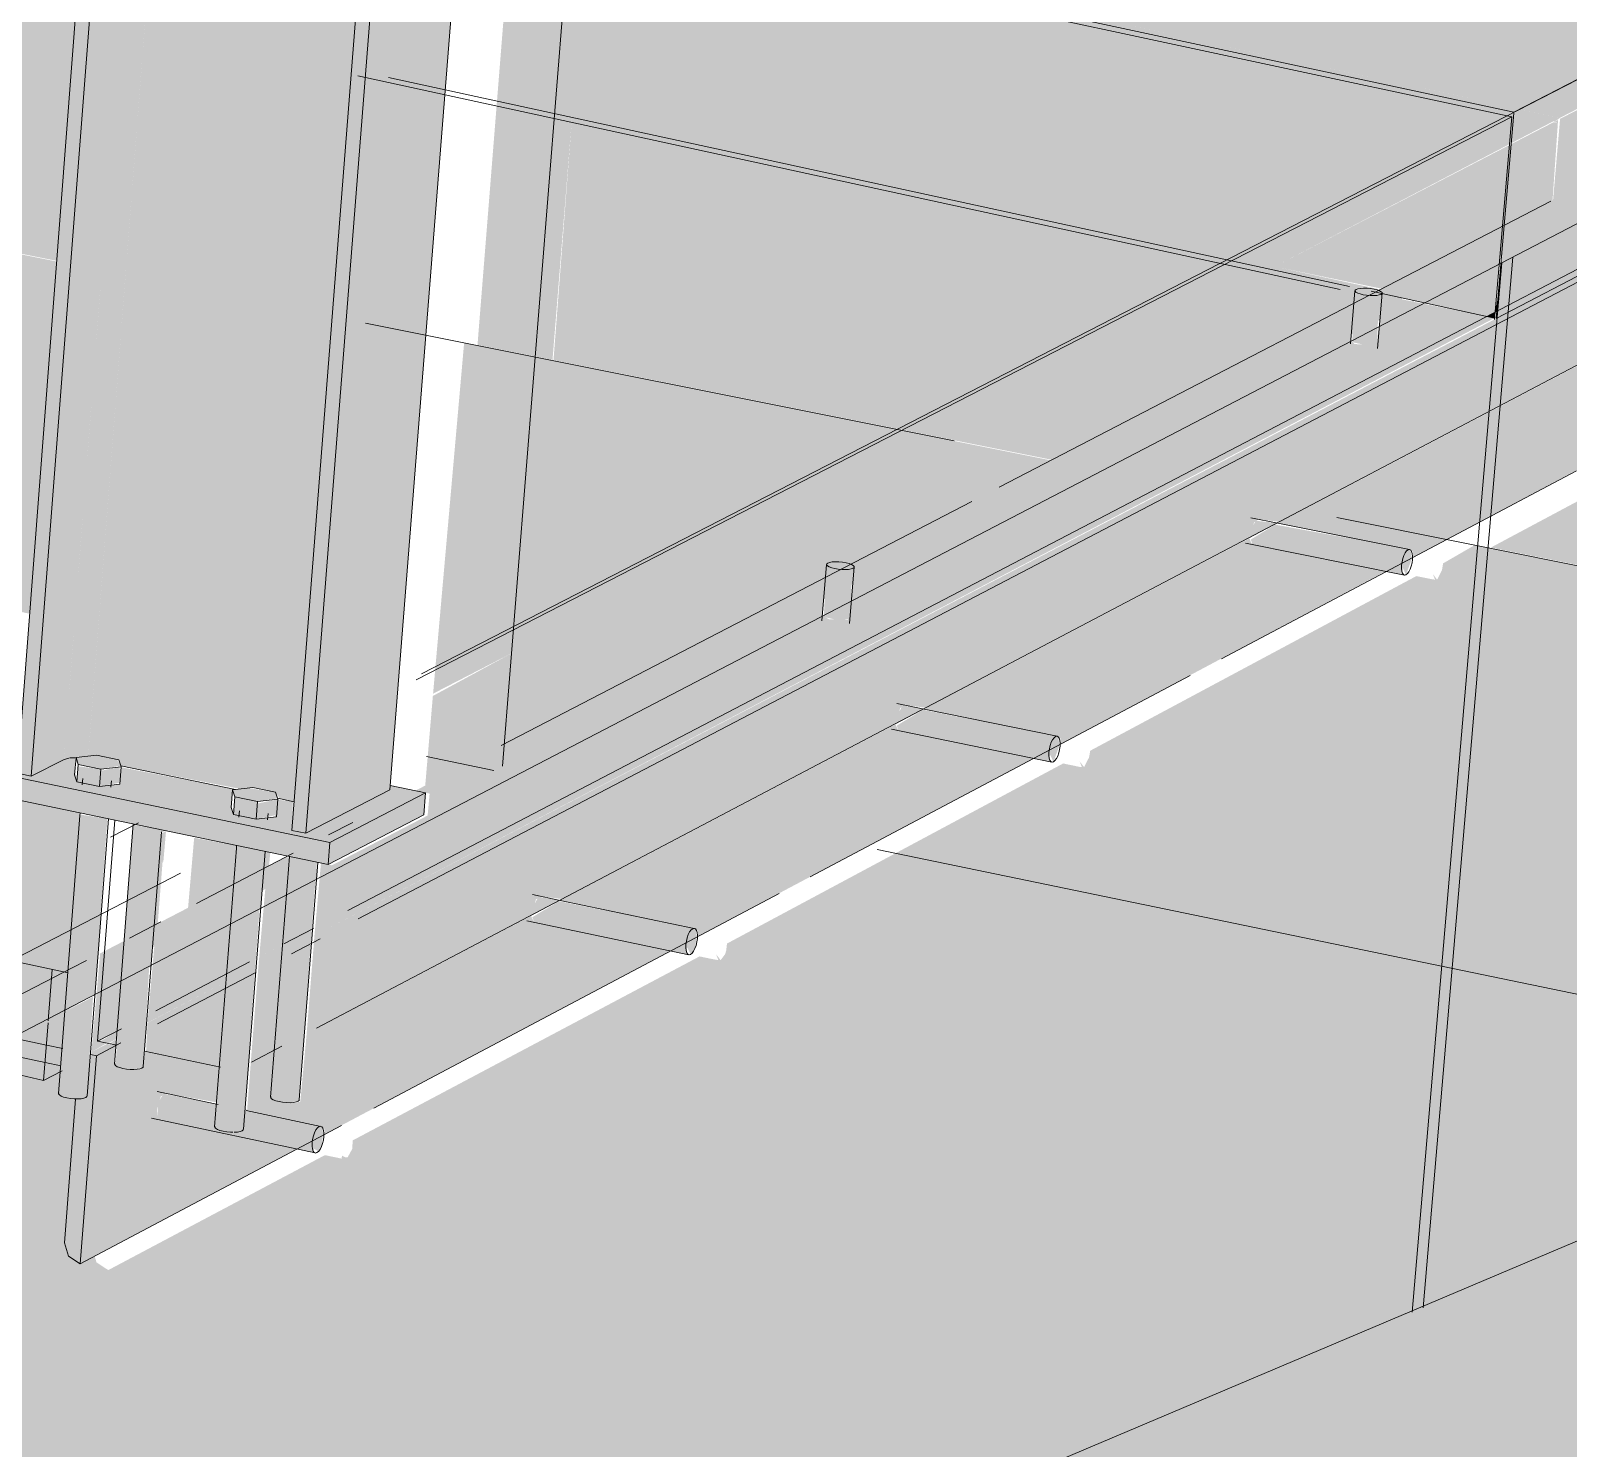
# Model space of a CAD drawing. Header units: inches. Extents: x -8026 to -8021, y -2777 to 2751.
# Drawn here: x -8022.72692 to -8022.68383, y -863.08301 to -863.04327 of the extents above; entities that cross this region are included whole.
import ezdxf

# ---------------------------------------------------------------- set-up
doc = ezdxf.new("R2010")
doc.units = ezdxf.units.IN
doc.header["$MEASUREMENT"] = 0
for name, color, linetype, lineweight in [('A-DETL', 90, 'Continuous', 9), ('A-FLOR', 192, 'Continuous', 13), ('A-GENM', 5, 'Continuous', 9), ('S-BEAM', 12, 'Continuous', 9), ('S-COLS', 52, 'Continuous', 9), ('S-COLS-1', 22, 'Continuous', 9), ('S-FNDN', 32, 'Continuous', 13), ('S-FSTN', 2, 'Continuous', 9)]:
    doc.layers.add(name, color=color, linetype=linetype, lineweight=lineweight)
for name, color, linetype, lineweight, transparency in [('A-FLOR-1', 192, 'Continuous', 13, 0.4), ('A-WALL-PATT-1', 235, 'Continuous', 13, 0.4), ('A-WALL-PATT-3', 25, 'Continuous', 13, 0.4), ('S-FNDN-2', 25, 'Continuous', 13, 0.4)]:
    doc.layers.add(name, color=color, linetype=linetype, lineweight=lineweight, transparency=transparency)

msp = doc.modelspace()

# ---------------------------------------------------------------- hatches: boundary and pattern name
at = {"layer": 'A-FLOR-1'}
for points in [[(-8022.684058, -863.045705), (-8022.655585, -863.030958), (-8022.709688, -863.019983), (-8022.711286, -863.039874), (-8022.684117, -863.045692)], [(-8022.685831, -863.051127), (-8022.64974, -863.032285), (-8022.652753, -863.031673), (-8022.661359, -863.036139), (-8022.661243, -863.036265), (-8022.661426, -863.037592), (-8022.662003, -863.037574), (-8022.662038, -863.037535), (-8022.662105, -863.037499), (-8022.662059, -863.0365), (-8022.67497, -863.043197), (-8022.674854, -863.04333), (-8022.675037, -863.044682), (-8022.675624, -863.044663), (-8022.675661, -863.044622), (-8022.675727, -863.044585), (-8022.675681, -863.043566), (-8022.685596, -863.048709), (-8022.685707, -863.049849)], [(-8022.685851, -863.051332), (-8022.649528, -863.032329), (-8022.64974, -863.032285), (-8022.685831, -863.051127)], [(-8022.692059, -863.049878), (-8022.684253, -863.045806), (-8022.711297, -863.040012), (-8022.711746, -863.045598), (-8022.696692, -863.048871)], [(-8022.684213, -863.045815), (-8022.684058, -863.045705), (-8022.711286, -863.039874), (-8022.711297, -863.040012), (-8022.684253, -863.045806)], [(-8022.701345, -863.054689), (-8022.692059, -863.049878), (-8022.711746, -863.045598), (-8022.712273, -863.052503), (-8022.705421, -863.053873)], [(-8022.691962, -863.049899), (-8022.684117, -863.045835), (-8022.684253, -863.045835), (-8022.692059, -863.049878)], [(-8022.687882, -863.050728), (-8022.684381, -863.048899), (-8022.684117, -863.045835), (-8022.691962, -863.049899), (-8022.68828, -863.05066), (-8022.687902, -863.050706)], [(-8022.684381, -863.048899), (-8022.684331, -863.048873), (-8022.684117, -863.045765), (-8022.684213, -863.045815), (-8022.684117, -863.045835), (-8022.684343, -863.04845)], [(-8022.686114, -863.051275), (-8022.685881, -863.051154), (-8022.685646, -863.048734), (-8022.689155, -863.050555), (-8022.689034, -863.050639), (-8022.68776, -863.050917)], [(-8022.701245, -863.054709), (-8022.691962, -863.049899), (-8022.692059, -863.049878), (-8022.701345, -863.054689)], [(-8022.685881, -863.051154), (-8022.685831, -863.051127), (-8022.685845, -863.050783)], [(-8022.685898, -863.051322), (-8022.685881, -863.051154), (-8022.686114, -863.051275)], [(-8022.723956, -863.067125), (-8022.723207, -863.066558), (-8022.723133, -863.065707), (-8022.723866, -863.066085), (-8022.72393, -863.066828)], [(-8022.72573, -863.072879), (-8022.725725, -863.072362), (-8022.727773, -863.07188), (-8022.727995, -863.071734), (-8022.728107, -863.07136), (-8022.72548, -863.069997), (-8022.72546, -863.069759), (-8022.728263, -863.069167), (-8022.728279, -863.069354), (-8022.727987, -863.069416), (-8022.728113, -863.070888), (-8022.728907, -863.0713), (-8022.735342, -863.069932), (-8022.735399, -863.070612), (-8022.727235, -863.072526)], [(-8022.726515, -863.072197), (-8022.726312, -863.069828), (-8022.728934, -863.071188), (-8022.72882, -863.071561), (-8022.728491, -863.071776), (-8022.726555, -863.072188)]]:
    msp.add_hatch(color=256, dxfattribs=at).paths.add_polyline_path(points, flags=0)
h = msp.add_hatch(color=256, dxfattribs=at)
h.paths.add_polyline_path([(-8022.684331, -863.048873), (-8022.674386, -863.043677), (-8022.674331, -863.043379), (-8022.67429, -863.043349), (-8022.674283, -863.043298), (-8022.673936, -863.043295), (-8022.673638, -863.043286), (-8022.660805, -863.036582), (-8022.66075, -863.036289), (-8022.660712, -863.036259), (-8022.660701, -863.03621), (-8022.660359, -863.036209), (-8022.660068, -863.036197), (-8022.65159, -863.031768), (-8022.655546, -863.030966), (-8022.684061, -863.045736), (-8022.684295, -863.04845)], flags=0)
h.paths.add_polyline_path([(-8022.673982, -863.043466), (-8022.674034, -863.043446), (-8022.674034, -863.043462)], flags=0)
h.paths.add_polyline_path([(-8022.660404, -863.036373), (-8022.660455, -863.036353), (-8022.660455, -863.036369)], flags=0)
h = msp.add_hatch(color=256, dxfattribs=at)
h.paths.add_polyline_path([(-8022.713409, -863.060628), (-8022.701754, -863.054627), (-8022.712681, -863.05244), (-8022.713267, -863.059027)], flags=0)
h.paths.add_polyline_path([(-8022.760869, -863.051282), (-8022.755294, -863.04866), (-8022.755208, -863.047566), (-8022.760609, -863.047928), (-8022.760806, -863.050471)], flags=0)
h = msp.add_hatch(color=256, dxfattribs=at)
h.paths.add_polyline_path([(-8022.723866, -863.066085), (-8022.72313, -863.065682), (-8022.723823, -863.065594), (-8022.723826, -863.065627)], flags=0)
h.paths.add_polyline_path([(-8022.713416, -863.060704), (-8022.701654, -863.054647), (-8022.701754, -863.054627), (-8022.713409, -863.060628)], flags=0)
h.paths.add_polyline_path([(-8022.755692, -863.053698), (-8022.755294, -863.04866), (-8022.760869, -863.051282), (-8022.760972, -863.052612), (-8022.756357, -863.053562)], flags=0)
h = msp.add_hatch(color=256, dxfattribs=at)
h.paths.add_polyline_path([(-8022.697092, -863.055539), (-8022.688546, -863.051075), (-8022.68849, -863.050773), (-8022.688448, -863.050742), (-8022.688444, -863.050688), (-8022.688493, -863.050654), (-8022.691962, -863.049899), (-8022.701245, -863.054709), (-8022.700437, -863.05487)], flags=0)
h.paths.add_polyline_path([(-8022.68814, -863.050863), (-8022.688193, -863.050841), (-8022.688193, -863.050858)], flags=0)
h = msp.add_hatch(color=256, dxfattribs=at)
h.paths.add_polyline_path([(-8022.726058, -863.072306), (-8022.725866, -863.069681), (-8022.72606, -863.069697), (-8022.726312, -863.069828), (-8022.726515, -863.072197), (-8022.72608, -863.072291)], flags=0)
h.paths.add_polyline_path([(-8022.725224, -863.071903), (-8022.724794, -863.071654), (-8022.724989, -863.07157), (-8022.724473, -863.071301), (-8022.724248, -863.068757), (-8022.724979, -863.069137), (-8022.725194, -863.071569)], flags=0)
h.paths.add_polyline_path([(-8022.723632, -863.070862), (-8022.721366, -863.069679), (-8022.721141, -863.067146), (-8022.723406, -863.068321), (-8022.723619, -863.070714)], flags=0)
h.paths.add_polyline_path([(-8022.720521, -863.069237), (-8022.719797, -863.068859), (-8022.71958, -863.066438), (-8022.719782, -863.066441), (-8022.720294, -863.066706), (-8022.720454, -863.06849)], flags=0)
h.paths.add_polyline_path([(-8022.718953, -863.068419), (-8022.686114, -863.051275), (-8022.689039, -863.050689), (-8022.689199, -863.05207), (-8022.689821, -863.052052), (-8022.689858, -863.052009), (-8022.689924, -863.051971), (-8022.689878, -863.05093), (-8022.703953, -863.05823), (-8022.703838, -863.058374), (-8022.704024, -863.05978), (-8022.704544, -863.059768), (-8022.704593, -863.059742), (-8022.704734, -863.059675), (-8022.704688, -863.058612), (-8022.716143, -863.064575), (-8022.715745, -863.064658), (-8022.715801, -863.065272), (-8022.718484, -863.066667), (-8022.71879, -863.066603), (-8022.7189, -863.067831)], flags=0)
h = msp.add_hatch(color=256, dxfattribs=at)
h.paths.add_polyline_path([(-8022.703878, -863.058337), (-8022.704093, -863.058374), (-8022.703929, -863.058338)], flags=0)
h.paths.add_polyline_path([(-8022.70419, -863.0598), (-8022.704186, -863.059792), (-8022.703986, -863.059748), (-8022.703965, -863.059731), (-8022.703897, -863.058313), (-8022.703988, -863.058205), (-8022.704544, -863.058186), (-8022.704545, -863.058243), (-8022.704617, -863.058244), (-8022.704698, -863.059704), (-8022.704307, -863.059789), (-8022.704209, -863.059798)], flags=0)
h.paths.add_polyline_path([(-8022.689078, -863.050657), (-8022.689287, -863.050693), (-8022.689127, -863.050658)], flags=0)
h.paths.add_polyline_path([(-8022.689252, -863.052102), (-8022.689196, -863.052056), (-8022.689128, -863.050601), (-8022.689252, -863.050523), (-8022.689735, -863.050513), (-8022.689732, -863.05057), (-8022.689806, -863.050568), (-8022.689888, -863.051998), (-8022.689501, -863.052081), (-8022.689286, -863.0521)], flags=0)
h = msp.add_hatch(color=256, dxfattribs=at)
h.paths.add_polyline_path([(-8022.724761, -863.071661), (-8022.724492, -863.071521), (-8022.724525, -863.071328), (-8022.724989, -863.071613), (-8022.724794, -863.071654)], flags=0)
h.paths.add_polyline_path([(-8022.723651, -863.071081), (-8022.721385, -863.069898), (-8022.721375, -863.069683), (-8022.723632, -863.070862)], flags=0)
h.paths.add_polyline_path([(-8022.72054, -863.069456), (-8022.719816, -863.069078), (-8022.719807, -863.068865), (-8022.720521, -863.069237), (-8022.720535, -863.069398)], flags=0)
h.paths.add_polyline_path([(-8022.718973, -863.068638), (-8022.685898, -863.051322), (-8022.686114, -863.051275), (-8022.718953, -863.068419)], flags=0)
h = msp.add_hatch(color=256, dxfattribs=at)
h.paths.add_polyline_path([(-8022.72573, -863.072879), (-8022.725239, -863.072623), (-8022.725264, -863.07246), (-8022.725686, -863.07237), (-8022.725694, -863.072462)], flags=0)
h.paths.add_polyline_path([(-8022.72548, -863.069997), (-8022.725227, -863.069808), (-8022.72546, -863.069759), (-8022.725469, -863.069864)], flags=0)
h.paths.add_polyline_path([(-8022.724145, -863.069304), (-8022.723413, -863.068923), (-8022.72323, -863.066576), (-8022.723956, -863.067125), (-8022.724129, -863.069114)], flags=0)
h.paths.add_polyline_path([(-8022.72257, -863.068486), (-8022.720299, -863.067307), (-8022.72021, -863.066291), (-8022.722335, -863.065897), (-8022.722345, -863.065905), (-8022.722551, -863.068272)], flags=0)
h.paths.add_polyline_path([(-8022.719453, -863.066867), (-8022.718939, -863.066556), (-8022.719421, -863.066503), (-8022.719449, -863.066828)], flags=0)
h.paths.add_polyline_path([(-8022.713699, -863.063881), (-8022.703767, -863.058723), (-8022.703705, -863.058419), (-8022.703663, -863.058385), (-8022.703653, -863.058327), (-8022.703307, -863.058322), (-8022.702993, -863.058322), (-8022.697512, -863.055476), (-8022.701654, -863.054647), (-8022.713416, -863.060704), (-8022.713484, -863.061466)], flags=0)
h.paths.add_polyline_path([(-8022.703356, -863.05851), (-8022.70341, -863.058488), (-8022.703366, -863.058509)], flags=0)
at = {"layer": 'A-GENM'}
for points in [[(-8022.724962, -863.063968), (-8022.724401, -863.063875), (-8022.72451, -863.063697), (-8022.725122, -863.063581), (-8022.725651, -863.063655), (-8022.725583, -863.063839), (-8022.725, -863.06396)], [(-8022.725, -863.06446), (-8022.724962, -863.063968), (-8022.725598, -863.063892), (-8022.725632, -863.064329), (-8022.725126, -863.064434)], [(-8022.725, -863.06446), (-8022.724426, -863.064348), (-8022.724428, -863.063908), (-8022.724965, -863.064018), (-8022.724995, -863.064396)], [(-8022.720569, -863.064882), (-8022.720008, -863.064788), (-8022.720064, -863.064621), (-8022.720812, -863.064502), (-8022.721269, -863.064554), (-8022.721204, -863.06475), (-8022.720608, -863.064874)], [(-8022.720607, -863.065375), (-8022.720569, -863.064882), (-8022.721204, -863.064751), (-8022.721243, -863.065243)], [(-8022.720607, -863.065375), (-8022.720033, -863.065255), (-8022.719998, -863.064817), (-8022.720573, -863.064936), (-8022.720605, -863.065349)]]:
    msp.add_hatch(color=256, dxfattribs=at).paths.add_polyline_path(points, flags=0)
at = {"layer": 'A-WALL-PATT-1'}
h = msp.add_hatch(color=256, dxfattribs=at)
h.paths.add_polyline_path([(-8022.72479, -863.049999), (-8022.724237, -863.042883), (-8022.731476, -863.041309), (-8022.732027, -863.048552), (-8022.725513, -863.049854)], flags=0)
h.paths.add_polyline_path([(-8022.723796, -863.037195), (-8022.722261, -863.017432), (-8022.729547, -863.015954), (-8022.731045, -863.035643), (-8022.723918, -863.037169)], flags=0)
h.paths.add_polyline_path([(-8022.628313, -863.016832), (-8022.622785, -863.013969), (-8022.710032, -862.997369), (-8022.710406, -863.002041), (-8022.708168, -863.001065), (-8022.70833, -863.003082), (-8022.635587, -863.015582)], flags=0)
h.paths.add_polyline_path([(-8022.721849, -863.012122), (-8022.720548, -862.995368), (-8022.727874, -862.993974), (-8022.729144, -863.010664), (-8022.723918, -863.011708)], flags=0)
h.paths.add_polyline_path([(-8022.615229, -863.010056), (-8022.59654, -863.000376), (-8022.708656, -862.980138), (-8022.709632, -862.992362), (-8022.61527, -863.010048)], flags=0)
h.paths.add_polyline_path([(-8022.720161, -862.990389), (-8022.719217, -862.978232), (-8022.72288, -862.977607), (-8022.726584, -862.977018), (-8022.726937, -862.981648), (-8022.724046, -862.982115), (-8022.724176, -862.982367), (-8022.726778, -862.983409), (-8022.727032, -862.986014), (-8022.727164, -862.986167), (-8022.727284, -862.986216), (-8022.727497, -862.989014), (-8022.722042, -862.990036)], flags=0)
msp.add_hatch(color=256, dxfattribs=at).paths.add_polyline_path([(-8022.725987, -863.059811), (-8022.725138, -863.049948), (-8022.732358, -863.048503), (-8022.733186, -863.058329), (-8022.726332, -863.05974)], flags=0)
at = {"layer": 'A-WALL-PATT-3'}
h = msp.add_hatch(color=256, dxfattribs=at)
h.paths.add_polyline_path([(-8022.725535, -863.077842), (-8022.719468, -863.074624), (-8022.723354, -863.073755), (-8022.723381, -863.073511), (-8022.723277, -863.073137), (-8022.723255, -863.073137), (-8022.723145, -863.073061), (-8022.721655, -863.073325), (-8022.721578, -863.072337), (-8022.723716, -863.071883), (-8022.723783, -863.072359), (-8022.72401, -863.072398), (-8022.724407, -863.072346), (-8022.724552, -863.072258), (-8022.724552, -863.071705), (-8022.724794, -863.071679), (-8022.725224, -863.071903), (-8022.725358, -863.073185), (-8022.72558, -863.073223), (-8022.725667, -863.073223), (-8022.725971, -863.07728), (-8022.725864, -863.077626), (-8022.725638, -863.077775)], flags=0)
h.paths.add_polyline_path([(-8022.718692, -863.074213), (-8022.70899, -863.069067), (-8022.71284, -863.068221), (-8022.712901, -863.068088), (-8022.719192, -863.071397), (-8022.71937, -863.073297), (-8022.719597, -863.073337), (-8022.719996, -863.073284), (-8022.720142, -863.073195), (-8022.72007, -863.071859), (-8022.720759, -863.072222), (-8022.720861, -863.073548), (-8022.718699, -863.074048)], flags=0)
h.paths.add_polyline_path([(-8022.708223, -863.06866), (-8022.698827, -863.063667), (-8022.702629, -863.062848), (-8022.702688, -863.062715), (-8022.712078, -863.067655), (-8022.708229, -863.068498)], flags=0)
h.paths.add_polyline_path([(-8022.698056, -863.063268), (-8022.688953, -863.058421), (-8022.69272, -863.057624), (-8022.692764, -863.057495), (-8022.701876, -863.062288), (-8022.698062, -863.063108)], flags=0)
h.paths.add_polyline_path([(-8022.688178, -863.05803), (-8022.679356, -863.053322), (-8022.683077, -863.052549), (-8022.683119, -863.052421), (-8022.691963, -863.057074), (-8022.688184, -863.057872)], flags=0)
h.paths.add_polyline_path([(-8022.678578, -863.052938), (-8022.670024, -863.048365), (-8022.673699, -863.047614), (-8022.67374, -863.047487), (-8022.682328, -863.052005), (-8022.678583, -863.052782)], flags=0)
h.paths.add_polyline_path([(-8022.669243, -863.047987), (-8022.660947, -863.043542), (-8022.664577, -863.042813), (-8022.664616, -863.042688), (-8022.672959, -863.047076), (-8022.669247, -863.047833)], flags=0)
h.paths.add_polyline_path([(-8022.660163, -863.043172), (-8022.652115, -863.03885), (-8022.655699, -863.038142), (-8022.655737, -863.038017), (-8022.663845, -863.042282), (-8022.660166, -863.043019)], flags=0)
h.paths.add_polyline_path([(-8022.651327, -863.038486), (-8022.643517, -863.034282), (-8022.647057, -863.033594), (-8022.647094, -863.03347), (-8022.654976, -863.037617), (-8022.65133, -863.038335)], flags=0)
h.paths.add_polyline_path([(-8022.642726, -863.033924), (-8022.635047, -863.029851), (-8022.638642, -863.029165), (-8022.638676, -863.029042), (-8022.646342, -863.033075), (-8022.642728, -863.033775)], flags=0)
h.paths.add_polyline_path([(-8022.63435, -863.029482), (-8022.62688, -863.02552), (-8022.630443, -863.02485), (-8022.630476, -863.024729), (-8022.637934, -863.028652), (-8022.634352, -863.029335)], flags=0)
h.paths.add_polyline_path([(-8022.626191, -863.025155), (-8022.625464, -863.024769), (-8022.625189, -863.021947), (-8022.629743, -863.024343), (-8022.626192, -863.025009)], flags=0)
h = msp.add_hatch(color=256, dxfattribs=at)
h.paths.add_polyline_path([(-8022.718944, -863.074736), (-8022.719011, -863.074681), (-8022.718982, -863.07462), (-8022.718869, -863.074681), (-8022.718776, -863.074556), (-8022.718728, -863.074205), (-8022.718758, -863.074032), (-8022.719038, -863.073936), (-8022.720923, -863.073508), (-8022.720513, -863.067899), (-8022.721322, -863.068324), (-8022.721723, -863.073364), (-8022.723206, -863.073072), (-8022.723358, -863.073337), (-8022.723356, -863.073748), (-8022.723287, -863.073809), (-8022.718981, -863.074728)], flags=0)
h.paths.add_polyline_path([(-8022.719658, -863.073324), (-8022.719402, -863.073258), (-8022.718945, -863.067084), (-8022.719753, -863.067508), (-8022.720175, -863.073214), (-8022.719935, -863.0733), (-8022.71976, -863.073322)], flags=0)
h.paths.add_polyline_path([(-8022.725607, -863.073218), (-8022.72535, -863.073152), (-8022.725313, -863.072699), (-8022.72518, -863.070354), (-8022.725967, -863.070767), (-8022.726107, -863.073117), (-8022.725914, -863.073189), (-8022.725709, -863.073216)], flags=0)
h.paths.add_polyline_path([(-8022.724034, -863.072393), (-8022.723777, -863.072328), (-8022.723737, -863.071839), (-8022.723607, -863.069536), (-8022.724392, -863.069948), (-8022.724548, -863.072284), (-8022.72434, -863.072365), (-8022.724136, -863.072391)], flags=0)
h.paths.add_polyline_path([(-8022.708471, -863.069176), (-8022.708536, -863.069121), (-8022.708526, -863.068967), (-8022.70843, -863.069166), (-8022.708308, -863.069), (-8022.70826, -863.068653), (-8022.708291, -863.068481), (-8022.708561, -863.068389), (-8022.712121, -863.067674), (-8022.712865, -863.068122), (-8022.712811, -863.068261), (-8022.712775, -863.068276), (-8022.708494, -863.069171)], flags=0)
h.paths.add_polyline_path([(-8022.6983, -863.063776), (-8022.698374, -863.063684), (-8022.698352, -863.063572), (-8022.698261, -863.063766), (-8022.698092, -863.063306), (-8022.698126, -863.06309), (-8022.698386, -863.063001), (-8022.701917, -863.062306), (-8022.702653, -863.062751), (-8022.702601, -863.062887), (-8022.702388, -863.062939), (-8022.69832, -863.063772)], flags=0)
h.paths.add_polyline_path([(-8022.688418, -863.05853), (-8022.688489, -863.058441), (-8022.688467, -863.05833), (-8022.68838, -863.058521), (-8022.688215, -863.058066), (-8022.688249, -863.057853), (-8022.688501, -863.057767), (-8022.692047, -863.057114), (-8022.69273, -863.057532), (-8022.692681, -863.057665), (-8022.692647, -863.057681), (-8022.688436, -863.058526)], flags=0)
h.paths.add_polyline_path([(-8022.678814, -863.053431), (-8022.678882, -863.053346), (-8022.678847, -863.053263), (-8022.678777, -863.053422), (-8022.678615, -863.052972), (-8022.678649, -863.052763), (-8022.678893, -863.05268), (-8022.68241, -863.052045), (-8022.683086, -863.05246), (-8022.683039, -863.05259), (-8022.683006, -863.052605), (-8022.678829, -863.053428)], flags=0)
h.paths.add_polyline_path([(-8022.669475, -863.048473), (-8022.669532, -863.048419), (-8022.669507, -863.048306), (-8022.669435, -863.048457), (-8022.669281, -863.048019), (-8022.669342, -863.0478), (-8022.669551, -863.047734), (-8022.673038, -863.047115), (-8022.673707, -863.047527), (-8022.673662, -863.047654), (-8022.673631, -863.04767), (-8022.669507, -863.048467)], flags=0)
h.paths.add_polyline_path([(-8022.660391, -863.04365), (-8022.660453, -863.043573), (-8022.660422, -863.043484), (-8022.660356, -863.043643), (-8022.660201, -863.043202), (-8022.66026, -863.042987), (-8022.660464, -863.042922), (-8022.663922, -863.04232), (-8022.664584, -863.042729), (-8022.664541, -863.042854), (-8022.66451, -863.042869), (-8022.660402, -863.043648)], flags=0)
h.paths.add_polyline_path([(-8022.651552, -863.038958), (-8022.65161, -863.038885), (-8022.651582, -863.038792), (-8022.651518, -863.03895), (-8022.651366, -863.038514), (-8022.651422, -863.038303), (-8022.651622, -863.03824), (-8022.655051, -863.037653), (-8022.655707, -863.038059), (-8022.655638, -863.038196), (-8022.655635, -863.038197), (-8022.651561, -863.038956)], flags=0)
h.paths.add_polyline_path([(-8022.642947, -863.034389), (-8022.643003, -863.03432), (-8022.642954, -863.03428), (-8022.642914, -863.034382), (-8022.642765, -863.03395), (-8022.642819, -863.033743), (-8022.643015, -863.033682), (-8022.646416, -863.03311), (-8022.647064, -863.033514), (-8022.646998, -863.033648), (-8022.646995, -863.033649), (-8022.642954, -863.034388)], flags=0)
h.paths.add_polyline_path([(-8022.634568, -863.029941), (-8022.634621, -863.029876), (-8022.634574, -863.029836), (-8022.634536, -863.029934), (-8022.63439, -863.029507), (-8022.634441, -863.029303), (-8022.634633, -863.029244), (-8022.638006, -863.028687), (-8022.638648, -863.029087), (-8022.638581, -863.02922), (-8022.634573, -863.02994)], flags=0)
h.paths.add_polyline_path([(-8022.626406, -863.025608), (-8022.626465, -863.025512), (-8022.626406, -863.025516), (-8022.626375, -863.025601), (-8022.626231, -863.025178), (-8022.62628, -863.024978), (-8022.626468, -863.02492), (-8022.62983, -863.024386), (-8022.630449, -863.024774), (-8022.630385, -863.024905), (-8022.626409, -863.025607)], flags=0)
for points in [[(-8022.652008, -863.064557), (-8022.641987, -863.060278), (-8022.627772, -863.059225), (-8022.624385, -863.024836), (-8022.625109, -863.025248), (-8022.625131, -863.025418), (-8022.625252, -863.025673), (-8022.625342, -863.025583), (-8022.625374, -863.025663), (-8022.625864, -863.025626), (-8022.633234, -863.029592), (-8022.633257, -863.029764), (-8022.63338, -863.03002), (-8022.633476, -863.029917), (-8022.633501, -863.030011), (-8022.634001, -863.029974), (-8022.641576, -863.034051), (-8022.641601, -863.034225), (-8022.641726, -863.034484), (-8022.641824, -863.034381), (-8022.641846, -863.034475), (-8022.642356, -863.034438), (-8022.650146, -863.038632), (-8022.650171, -863.038808), (-8022.650298, -863.03907), (-8022.6504, -863.038966), (-8022.650417, -863.039061), (-8022.650857, -863.038979), (-8022.658951, -863.043339), (-8022.658977, -863.043518), (-8022.659106, -863.043781), (-8022.659215, -863.04364), (-8022.659152, -863.043783), (-8022.659224, -863.043773), (-8022.659671, -863.043689), (-8022.668002, -863.048177), (-8022.66803, -863.048359), (-8022.668164, -863.048617), (-8022.668273, -863.048478), (-8022.668213, -863.048624), (-8022.668278, -863.048617), (-8022.668731, -863.048529), (-8022.677309, -863.053153), (-8022.677338, -863.053337), (-8022.677471, -863.053605), (-8022.677588, -863.053453), (-8022.677524, -863.053606), (-8022.677588, -863.053597), (-8022.678047, -863.053507), (-8022.686002, -863.057758), (-8022.654087, -863.064141)], [(-8022.7396, -863.101414), (-8022.65256, -863.064471), (-8022.686454, -863.057689), (-8022.687339, -863.058201), (-8022.687371, -863.058387), (-8022.687508, -863.058657), (-8022.687628, -863.0585), (-8022.687564, -863.058657), (-8022.68763, -863.058649), (-8022.688089, -863.058557), (-8022.69723, -863.063454), (-8022.697263, -863.063643), (-8022.697402, -863.063915), (-8022.697527, -863.063754), (-8022.697462, -863.063915), (-8022.697529, -863.063907), (-8022.697989, -863.063812), (-8022.707411, -863.068862), (-8022.707431, -863.069053), (-8022.707464, -863.069161), (-8022.707588, -863.069327), (-8022.707717, -863.069162), (-8022.707651, -863.069328), (-8022.70789, -863.069283), (-8022.70818, -863.069222), (-8022.717898, -863.07438), (-8022.717916, -863.074624), (-8022.718043, -863.074856), (-8022.718109, -863.074856), (-8022.718199, -863.074812), (-8022.718215, -863.074891), (-8022.71868, -863.074795), (-8022.724752, -863.078018), (-8022.725081, -863.077802), (-8022.725193, -863.077428), (-8022.724858, -863.073396), (-8022.725223, -863.073318), (-8022.725294, -863.073257), (-8022.725289, -863.072649), (-8022.72573, -863.072879), (-8022.727851, -863.072382), (-8022.737592, -863.077455), (-8022.739533, -863.100608)]]:
    msp.add_hatch(color=256, dxfattribs=at).paths.add_polyline_path(points, flags=0)
h = msp.add_hatch(color=256, dxfattribs=at)
h.paths.add_polyline_path([(-8022.725113, -863.180745), (-8022.693653, -863.159564), (-8022.724946, -863.178839), (-8022.725066, -863.180208)], flags=0)
h.paths.add_polyline_path([(-8022.745844, -863.176603), (-8022.733403, -863.168557), (-8022.633722, -863.109353), (-8022.629382, -863.069109), (-8022.65256, -863.064471), (-8022.7396, -863.101414), (-8022.745731, -863.175096)], flags=0)
at = {"layer": 'S-BEAM'}
for points in [[(-8022.71854, -863.06603), (-8022.715856, -863.064637), (-8022.71685, -863.064431), (-8022.716914, -863.064575), (-8022.719286, -863.065755), (-8022.719607, -863.065636), (-8022.719577, -863.064878), (-8022.719994, -863.064828), (-8022.720087, -863.065316), (-8022.720607, -863.065375), (-8022.721261, -863.065187), (-8022.7213, -863.064961), (-8022.721263, -863.064554), (-8022.721302, -863.064519), (-8022.724388, -863.063919), (-8022.72443, -863.064396), (-8022.725126, -863.064434), (-8022.72565, -863.064272), (-8022.725682, -863.063996), (-8022.725689, -863.063651), (-8022.725992, -863.063698), (-8022.726997, -863.064149), (-8022.727296, -863.064049), (-8022.727294, -863.063484), (-8022.728299, -863.063996), (-8022.718969, -863.065941)], [(-8022.718588, -863.066647), (-8022.71854, -863.06603), (-8022.728299, -863.063996), (-8022.728346, -863.06461), (-8022.71922, -863.066515)], [(-8022.718588, -863.066647), (-8022.715905, -863.065252), (-8022.715856, -863.064637), (-8022.71854, -863.06603)]]:
    msp.add_hatch(color=256, dxfattribs=at).paths.add_polyline_path(points, flags=0)
at = {"layer": 'S-COLS-1'}
for points in [[(-8022.719219, -863.065769), (-8022.716861, -863.064547), (-8022.707455, -862.945588), (-8022.709842, -862.946438), (-8022.719192, -863.065415)], [(-8022.719539, -863.064886), (-8022.710253, -862.946587), (-8022.716441, -862.948802), (-8022.72531, -863.063604), (-8022.725083, -863.063578), (-8022.724451, -863.063709), (-8022.724386, -863.063878), (-8022.721034, -863.064528), (-8022.720695, -863.06449), (-8022.72006, -863.064622), (-8022.719946, -863.064801), (-8022.719603, -863.064872)], [(-8022.719219, -863.065769), (-8022.709842, -862.946438), (-8022.710262, -862.946588), (-8022.719611, -863.065688)], [(-8022.72691, -863.064167), (-8022.725992, -863.063698), (-8022.717152, -862.949056), (-8022.718081, -862.949387), (-8022.726897, -863.063996)], [(-8022.725992, -863.063698), (-8022.725823, -863.063651), (-8022.72531, -863.063595), (-8022.716441, -862.948802), (-8022.717152, -862.949056), (-8022.725988, -863.063651)], [(-8022.72691, -863.064167), (-8022.718081, -862.949387), (-8022.718497, -862.949536), (-8022.727299, -863.064086)]]:
    msp.add_hatch(color=256, dxfattribs=at).paths.add_polyline_path(points, flags=0)
at = {"layer": 'S-FNDN-2'}
h = msp.add_hatch(color=256, dxfattribs=at)
h.paths.add_polyline_path([(-8022.712301, -863.052497), (-8022.711746, -863.045598), (-8022.713849, -863.045141), (-8022.714403, -863.052077), (-8022.712424, -863.052473)], flags=0)
h.paths.add_polyline_path([(-8022.711286, -863.039874), (-8022.709688, -863.019983), (-8022.711805, -863.019553), (-8022.713392, -863.039423), (-8022.711497, -863.039829)], flags=0)
h.paths.add_polyline_path([(-8022.709258, -863.014638), (-8022.70833, -863.003082), (-8022.710459, -863.002716), (-8022.711378, -863.014214), (-8022.709914, -863.014507)], flags=0)
h = msp.add_hatch(color=256, dxfattribs=at)
h.paths.add_polyline_path([(-8022.711746, -863.045598), (-8022.711297, -863.040012), (-8022.713403, -863.039561), (-8022.713849, -863.045141), (-8022.712273, -863.045484)], flags=0)
h.paths.add_polyline_path([(-8022.709688, -863.019983), (-8022.709261, -863.014668), (-8022.711381, -863.014245), (-8022.711805, -863.019553), (-8022.710601, -863.019797)], flags=0)
h = msp.add_hatch(color=256, dxfattribs=at)
h.paths.add_polyline_path([(-8022.721578, -863.072337), (-8022.721385, -863.069898), (-8022.723652, -863.071086), (-8022.723692, -863.071888), (-8022.721639, -863.072324)], flags=0)
h.paths.add_polyline_path([(-8022.720759, -863.072222), (-8022.720035, -863.071841), (-8022.719816, -863.069078), (-8022.72054, -863.069456), (-8022.720673, -863.071118)], flags=0)
h.paths.add_polyline_path([(-8022.724509, -863.071715), (-8022.724551, -863.071551), (-8022.724717, -863.07167), (-8022.72452, -863.071712)], flags=0)
h.paths.add_polyline_path([(-8022.719192, -863.071397), (-8022.712877, -863.068061), (-8022.712764, -863.067614), (-8022.712743, -863.067614), (-8022.712632, -863.067539), (-8022.712002, -863.067615), (-8022.702662, -863.06267), (-8022.702554, -863.06225), (-8022.702534, -863.06225), (-8022.702422, -863.062177), (-8022.701804, -863.062251), (-8022.692739, -863.057451), (-8022.692633, -863.057038), (-8022.692614, -863.057038), (-8022.692502, -863.056966), (-8022.691896, -863.057039), (-8022.683094, -863.052378), (-8022.68299, -863.051972), (-8022.682972, -863.051972), (-8022.68286, -863.051901), (-8022.682266, -863.051972), (-8022.673715, -863.047444), (-8022.673614, -863.047045), (-8022.673597, -863.047045), (-8022.673484, -863.046976), (-8022.672901, -863.047046), (-8022.664596, -863.042671), (-8022.66448, -863.042253), (-8022.664476, -863.042253), (-8022.664362, -863.042185), (-8022.663791, -863.042254), (-8022.655718, -863.038002), (-8022.655604, -863.03759), (-8022.655601, -863.03759), (-8022.655486, -863.037522), (-8022.654926, -863.03759), (-8022.647075, -863.033457), (-8022.64696, -863.03305), (-8022.646845, -863.032983), (-8022.646295, -863.03305), (-8022.638658, -863.029031), (-8022.638546, -863.028629), (-8022.638431, -863.028563), (-8022.637891, -863.028629), (-8022.630459, -863.024719), (-8022.630349, -863.024322), (-8022.630259, -863.024252), (-8022.629703, -863.024322), (-8022.625189, -863.021947), (-8022.624949, -863.01952), (-8022.718973, -863.068638), (-8022.719168, -863.071091)], flags=0)
h = msp.add_hatch(color=256, dxfattribs=at)
h.paths.add_polyline_path([(-8022.712879, -863.068076), (-8022.712083, -863.067654), (-8022.712695, -863.067549), (-8022.712846, -863.067836), (-8022.712878, -863.068072)], flags=0)
h.paths.add_polyline_path([(-8022.702666, -863.062704), (-8022.70188, -863.062287), (-8022.702486, -863.062185), (-8022.70263, -863.062441), (-8022.702666, -863.0627)], flags=0)
h.paths.add_polyline_path([(-8022.692743, -863.057484), (-8022.691968, -863.057073), (-8022.692591, -863.057005), (-8022.692708, -863.057225), (-8022.692743, -863.05748)], flags=0)
h.paths.add_polyline_path([(-8022.683098, -863.05241), (-8022.682333, -863.052004), (-8022.682949, -863.051939), (-8022.683063, -863.052154), (-8022.683098, -863.052407)], flags=0)
h.paths.add_polyline_path([(-8022.67372, -863.047477), (-8022.672964, -863.047076), (-8022.673573, -863.047012), (-8022.673684, -863.047224), (-8022.673719, -863.047473)], flags=0)
h.paths.add_polyline_path([(-8022.664596, -863.042678), (-8022.66385, -863.042282), (-8022.664452, -863.04222), (-8022.664561, -863.042428), (-8022.664596, -863.042674)], flags=0)
h.paths.add_polyline_path([(-8022.655718, -863.038007), (-8022.654981, -863.037616), (-8022.65558, -863.037561), (-8022.655683, -863.037761), (-8022.655718, -863.038004)], flags=0)
h.paths.add_polyline_path([(-8022.647075, -863.033461), (-8022.646347, -863.033074), (-8022.64694, -863.03302), (-8022.647041, -863.033218), (-8022.647075, -863.033457)], flags=0)
h.paths.add_polyline_path([(-8022.638659, -863.029033), (-8022.637939, -863.028651), (-8022.638525, -863.028599), (-8022.638624, -863.028794), (-8022.638658, -863.02903)], flags=0)
h.paths.add_polyline_path([(-8022.630459, -863.02472), (-8022.629748, -863.024342), (-8022.630328, -863.024292), (-8022.630425, -863.024483), (-8022.630459, -863.024717)], flags=0)
for points in [[(-8022.715641, -863.061777), (-8022.713409, -863.060628), (-8022.712681, -863.05244), (-8022.714778, -863.052021), (-8022.715614, -863.061466)], [(-8022.715315, -863.064726), (-8022.713699, -863.063881), (-8022.713416, -863.060704), (-8022.715654, -863.061919), (-8022.715883, -863.064609), (-8022.715609, -863.064665)], [(-8022.715648, -863.061854), (-8022.713416, -863.060704), (-8022.713409, -863.060628), (-8022.715641, -863.061777)], [(-8022.72587, -863.06968), (-8022.725523, -863.065199), (-8022.728004, -863.064681), (-8022.728826, -863.065105), (-8022.729124, -863.068993), (-8022.725903, -863.069673)]]:
    msp.add_hatch(color=256, dxfattribs=at).paths.add_polyline_path(points, flags=0)
h = msp.add_hatch(color=256, dxfattribs=at)
h.paths.add_polyline_path([(-8022.725967, -863.070767), (-8022.725125, -863.070279), (-8022.724776, -863.065356), (-8022.72554, -863.065245), (-8022.725915, -863.070105)], flags=0)
h.paths.add_polyline_path([(-8022.724392, -863.069948), (-8022.723556, -863.06951), (-8022.723289, -863.065666), (-8022.72405, -863.065533), (-8022.724299, -863.068747)], flags=0)
h.paths.add_polyline_path([(-8022.721322, -863.068324), (-8022.720482, -863.067884), (-8022.720385, -863.066272), (-8022.721149, -863.066113), (-8022.721282, -863.067815)], flags=0)
h.paths.add_polyline_path([(-8022.719753, -863.067508), (-8022.718915, -863.067068), (-8022.718905, -863.066581), (-8022.719668, -863.066422), (-8022.719685, -863.066651)], flags=0)

# ---------------------------------------------------------------- linework, layer by layer
at = {"layer": 'A-DETL'}
for p, q in [((-8022.685689, -863.049771), (-8022.688203, -863.079201)), ((-8022.685383, -863.049612), (-8022.687901, -863.079073)), ((-8022.738238, -863.074913), (-8022.722729, -863.066892))]:
    msp.add_line(p, q, dxfattribs=at)
at = {"layer": 'A-FLOR'}
for p, q in [((-8022.685357, -863.045546), (-8022.649021, -863.026861)), ((-8022.649531, -863.03236), (-8022.685851, -863.051332)), ((-8022.685416, -863.045676), (-8022.717309, -863.038837)), ((-8022.716451, -863.038881), (-8022.685357, -863.045546)), ((-8022.717753, -863.044531), (-8022.690227, -863.050522)), ((-8022.689966, -863.050437), (-8022.716898, -863.044577)), ((-8022.716123, -863.061471), (-8022.685416, -863.045676)), ((-8022.685902, -863.051363), (-8022.685416, -863.045676)), ((-8022.68536, -863.045577), (-8022.685851, -863.051332)), ((-8022.685902, -863.051321), (-8022.689357, -863.050569)), ((-8022.724685, -863.065875), (-8022.723904, -863.065473)), ((-8022.726324, -863.069586), (-8022.726435, -863.071028)), ((-8022.726564, -863.072703), (-8022.737311, -863.070183)), ((-8022.726439, -863.071084), (-8022.726564, -863.072703)), ((-8022.726045, -863.072432), (-8022.726564, -863.072703))]:
    msp.add_line(p, q, dxfattribs=at)
at = {"layer": 'A-GENM'}
for p, q in [((-8022.725694, -863.064133), (-8022.725656, -863.063641)), ((-8022.725086, -863.063577), (-8022.725656, -863.063641)), ((-8022.725656, -863.063641), (-8022.725594, -863.063837)), ((-8022.724454, -863.063709), (-8022.725086, -863.063577)), ((-8022.724392, -863.063904), (-8022.724454, -863.063709)), ((-8022.725632, -863.064329), (-8022.725694, -863.064133)), ((-8022.725594, -863.063837), (-8022.725632, -863.064329)), ((-8022.725594, -863.063837), (-8022.724962, -863.063968)), ((-8022.72548, -863.064408), (-8022.725466, -863.064229)), ((-8022.725, -863.06446), (-8022.724962, -863.063968)), ((-8022.724962, -863.063968), (-8022.724392, -863.063904)), ((-8022.72443, -863.064396), (-8022.724392, -863.063904)), ((-8022.725, -863.06446), (-8022.725632, -863.064329)), ((-8022.72443, -863.064396), (-8022.725, -863.06446)), ((-8022.724662, -863.064299), (-8022.724676, -863.064479)), ((-8022.721307, -863.065046), (-8022.721269, -863.064553)), ((-8022.720699, -863.064489), (-8022.721269, -863.064553)), ((-8022.721269, -863.064553), (-8022.721204, -863.06475)), ((-8022.720064, -863.064621), (-8022.720699, -863.064489)), ((-8022.719998, -863.064817), (-8022.720064, -863.064621)), ((-8022.721243, -863.065243), (-8022.721307, -863.065046)), ((-8022.721204, -863.06475), (-8022.721243, -863.065243)), ((-8022.721204, -863.06475), (-8022.720569, -863.064882)), ((-8022.720607, -863.065375), (-8022.720569, -863.064882)), ((-8022.720569, -863.064882), (-8022.719998, -863.064817)), ((-8022.720037, -863.065311), (-8022.719998, -863.064817)), ((-8022.726148, -863.073064), (-8022.725546, -863.065269)), ((-8022.725546, -863.065269), (-8022.725541, -863.065196)), ((-8022.724745, -863.065367), (-8022.725346, -863.073136)), ((-8022.724575, -863.07224), (-8022.724052, -863.065506)), ((-8022.720607, -863.065375), (-8022.721243, -863.065243)), ((-8022.721092, -863.065322), (-8022.721078, -863.065142)), ((-8022.720037, -863.065311), (-8022.720607, -863.065375)), ((-8022.720271, -863.065214), (-8022.720285, -863.065394)), ((-8022.723262, -863.065727), (-8022.723774, -863.072312)), ((-8022.72177, -863.073997), (-8022.721159, -863.066185)), ((-8022.721159, -863.066185), (-8022.721154, -863.066112)), ((-8022.720354, -863.066279), (-8022.720965, -863.07407)), ((-8022.720202, -863.073169), (-8022.719672, -863.066421)), ((-8022.718875, -863.066587), (-8022.719398, -863.073242))]:
    msp.add_line(p, q, dxfattribs=at)
for points in [[(-8022.72434, -863.072365, 0), (-8022.724429, -863.072341, 0), (-8022.7245, -863.072314, 0), (-8022.724548, -863.072284, 0), (-8022.724571, -863.072254, 0), (-8022.724567, -863.072225, 0)], [(-8022.723773, -863.072299, 0), (-8022.723777, -863.072328, 0), (-8022.723808, -863.072354, 0), (-8022.723864, -863.072374, 0), (-8022.723941, -863.072387, 0), (-8022.724034, -863.072393, 0), (-8022.724136, -863.072391, 0), (-8022.724241, -863.072382, 0), (-8022.72434, -863.072365, 0)], [(-8022.725914, -863.073189, 0), (-8022.726003, -863.073165, 0), (-8022.726074, -863.073138, 0), (-8022.726122, -863.073108, 0), (-8022.726145, -863.073077, 0), (-8022.726141, -863.073048, 0)], [(-8022.725345, -863.073123, 0), (-8022.72535, -863.073152, 0), (-8022.725381, -863.073178, 0), (-8022.725437, -863.073198, 0), (-8022.725514, -863.073212, 0), (-8022.725607, -863.073218, 0), (-8022.725709, -863.073216, 0), (-8022.725814, -863.073206, 0), (-8022.725914, -863.073189, 0)], [(-8022.719966, -863.073295, 0), (-8022.720055, -863.073272, 0), (-8022.720126, -863.073244, 0), (-8022.720175, -863.073214, 0), (-8022.720198, -863.073183, 0), (-8022.720194, -863.073154, 0)], [(-8022.719398, -863.073229, 0), (-8022.719402, -863.073258, 0), (-8022.719433, -863.073284, 0), (-8022.719488, -863.073304, 0), (-8022.719565, -863.073318, 0), (-8022.719658, -863.073324, 0), (-8022.71976, -863.073322, 0), (-8022.719865, -863.073312, 0), (-8022.719966, -863.073295, 0)], [(-8022.721534, -863.074123, 0), (-8022.721623, -863.0741, 0), (-8022.721694, -863.074072, 0), (-8022.721743, -863.074042, 0), (-8022.721766, -863.074011, 0), (-8022.721762, -863.073982, 0)], [(-8022.721258, -863.074152, 0), (-8022.721328, -863.07415, 0), (-8022.721433, -863.07414, 0), (-8022.721534, -863.074123, 0)], [(-8022.720964, -863.074057, 0), (-8022.720968, -863.074086, 0), (-8022.721, -863.074112, 0), (-8022.721056, -863.074132, 0), (-8022.721133, -863.074146, 0), (-8022.721226, -863.074152, 0)]]:
    msp.add_polyline3d(points, dxfattribs=at)
at = {"layer": 'S-BEAM'}
for p, q in [((-8022.717745, -863.068172), (-8022.621001, -863.017614)), ((-8022.684317, -863.048045), (-8022.699784, -863.056068)), ((-8022.6836, -863.055602), (-8022.693549, -863.060878)), ((-8022.700546, -863.056463), (-8022.713743, -863.063308)), ((-8022.694431, -863.061346), (-8022.705079, -863.066993)), ((-8022.728299, -863.063996), (-8022.71854, -863.06603)), ((-8022.718588, -863.066647), (-8022.728346, -863.06461)), ((-8022.71854, -863.06603), (-8022.715856, -863.064637)), ((-8022.715856, -863.064637), (-8022.716855, -863.06443)), ((-8022.715905, -863.065252), (-8022.715856, -863.064637)), ((-8022.715905, -863.065252), (-8022.718588, -863.066647)), ((-8022.717901, -863.065465), (-8022.718578, -863.065816)), ((-8022.719571, -863.066331), (-8022.722276, -863.067734)), ((-8022.718588, -863.066647), (-8022.71854, -863.06603)), ((-8022.705948, -863.067454), (-8022.717307, -863.073478)), ((-8022.72328, -863.068255), (-8022.724159, -863.068711)), ((-8022.725873, -863.06968), (-8022.729417, -863.068931)), ((-8022.719618, -863.069151), (-8022.718809, -863.068728)), ((-8022.725361, -863.069334), (-8022.725759, -863.069541)), ((-8022.725759, -863.069541), (-8022.728934, -863.071188)), ((-8022.723372, -863.071112), (-8022.720632, -863.069681)), ((-8022.72648, -863.07171), (-8022.728934, -863.071188)), ((-8022.728491, -863.071776), (-8022.726516, -863.072196)), ((-8022.726021, -863.071807), (-8022.72648, -863.07171)), ((-8022.725535, -863.077842), (-8022.725083, -863.072007)), ((-8022.725083, -863.072007), (-8022.725236, -863.071974)), ((-8022.725083, -863.072007), (-8022.724399, -863.071649)), ((-8022.726516, -863.072196), (-8022.726085, -863.072288)), ((-8022.725667, -863.073222), (-8022.725979, -863.077252)), ((-8022.718219, -863.073962), (-8022.725535, -863.077842))]:
    msp.add_line(p, q, dxfattribs=at)
msp.add_polyline3d([(-8022.725979, -863.077252, 0), (-8022.725864, -863.077626, 0), (-8022.725535, -863.077842, 0)], dxfattribs=at)
at = {"layer": 'S-COLS'}
for p, q in [((-8022.716861, -863.064547), (-8022.707515, -862.946347)), ((-8022.719611, -863.065688), (-8022.710322, -862.947356)), ((-8022.719219, -863.065769), (-8022.709902, -862.947202)), ((-8022.718561, -862.950369), (-8022.727299, -863.064086)), ((-8022.72691, -863.064167), (-8022.718145, -862.950217)), ((-8022.725992, -863.063698), (-8022.72691, -863.064167)), ((-8022.72691, -863.064167), (-8022.727299, -863.064086)), ((-8022.721184, -863.064544), (-8022.724398, -863.063876)), ((-8022.716861, -863.064547), (-8022.719219, -863.065769)), ((-8022.719541, -863.064885), (-8022.720006, -863.064789)), ((-8022.719219, -863.065769), (-8022.719611, -863.065688))]:
    msp.add_line(p, q, dxfattribs=at)
msp.add_polyline3d([(-8022.725654, -863.063649, 0), (-8022.725823, -863.063656, 0), (-8022.725992, -863.063698, 0)], dxfattribs=at)
at = {"layer": 'S-FNDN'}
for p, q in [((-8022.590485, -862.996765), (-8022.715975, -863.061298)), ((-8022.585351, -862.997577), (-8022.738504, -863.077244)), ((-8022.718035, -863.067936), (-8022.594649, -863.003522)), ((-8022.591248, -863.004073), (-8022.71892, -863.07123)), ((-8022.709787, -863.014786), (-8022.713701, -863.063883)), ((-8022.701047, -863.054769), (-8022.717541, -863.051468)), ((-8022.579466, -863.079097), (-8022.69032, -863.056915)), ((-8022.643186, -863.060106), (-8022.846215, -863.146035)), ((-8022.715831, -863.063618), (-8022.713947, -863.064007)), ((-8022.724571, -863.065401), (-8022.725051, -863.071599)), ((-8022.622019, -863.083011), (-8022.703204, -863.066228)), ((-8022.719827, -863.068872), (-8022.718998, -863.068439)), ((-8022.723417, -863.070746), (-8022.720796, -863.069378)), ((-8022.725051, -863.071599), (-8022.724384, -863.071251)), ((-8022.724515, -863.071713), (-8022.725051, -863.071599)), ((-8022.721608, -863.072331), (-8022.723732, -863.07188)), ((-8022.719888, -863.07174), (-8022.720735, -863.072185))]:
    msp.add_line(p, q, dxfattribs=at)
at = {"layer": 'S-FSTN'}
for p, q in [((-8022.689936, -863.052049), (-8022.68981, -863.050554)), ((-8022.689806, -863.050568), (-8022.689781, -863.050595)), ((-8022.689781, -863.050595), (-8022.689733, -863.050622)), ((-8022.689471, -863.050486), (-8022.689568, -863.050485)), ((-8022.689049, -863.050623), (-8022.68918, -863.052174)), ((-8022.689049, -863.050609), (-8022.689073, -863.050582)), ((-8022.689047, -863.050623), (-8022.689049, -863.050609)), ((-8022.69273, -863.05692), (-8022.691969, -863.057072)), ((-8022.691969, -863.057072), (-8022.688279, -863.057812)), ((-8022.688426, -863.058529), (-8022.692877, -863.057635)), ((-8022.704615, -863.058217), (-8022.704619, -863.05823)), ((-8022.704586, -863.058194), (-8022.704615, -863.058217)), ((-8022.704533, -863.058175), (-8022.704586, -863.058194)), ((-8022.704751, -863.059816), (-8022.704621, -863.05823)), ((-8022.703846, -863.0583), (-8022.703976, -863.059886)), ((-8022.70387, -863.058258), (-8022.703918, -863.05823)), ((-8022.703878, -863.058337), (-8022.703849, -863.058313)), ((-8022.702653, -863.062129), (-8022.701882, -863.062287)), ((-8022.701882, -863.062287), (-8022.698158, -863.063048)), ((-8022.698309, -863.063775), (-8022.702803, -863.062854)), ((-8022.712865, -863.06749), (-8022.712084, -863.067653)), ((-8022.712084, -863.067653), (-8022.708326, -863.068437)), ((-8022.708481, -863.069174), (-8022.71302, -863.068226)), ((-8022.72338, -863.073011), (-8022.721674, -863.073374)), ((-8022.720886, -863.073542), (-8022.718796, -863.073987)), ((-8022.718955, -863.074734), (-8022.723539, -863.073756))]:
    msp.add_line(p, q, dxfattribs=at)
for points in [[(-8022.689568, -863.050485, 0), (-8022.689655, -863.05049, 0), (-8022.689726, -863.050502, 0), (-8022.689777, -863.05052, 0), (-8022.689804, -863.050543, 0), (-8022.689806, -863.050568, 0)], [(-8022.689733, -863.050622, 0), (-8022.689664, -863.050646, 0), (-8022.689578, -863.050667, 0)], [(-8022.689578, -863.050667, 0), (-8022.689483, -863.050682, 0), (-8022.689383, -863.050691, 0), (-8022.689287, -863.050693, 0)], [(-8022.689276, -863.05051, 0), (-8022.689372, -863.050495, 0), (-8022.689471, -863.050486, 0)], [(-8022.689287, -863.050693, 0), (-8022.6892, -863.050687, 0), (-8022.689129, -863.050675, 0)], [(-8022.689073, -863.050582, 0), (-8022.689122, -863.050555, 0), (-8022.689191, -863.050531, 0), (-8022.689276, -863.05051, 0)], [(-8022.689129, -863.050675, 0), (-8022.689078, -863.050657, 0), (-8022.689051, -863.050635, 0)], [(-8022.704273, -863.058159, 0), (-8022.704371, -863.058157, 0), (-8022.70446, -863.058162, 0), (-8022.704533, -863.058175, 0)], [(-8022.704074, -863.058184, 0), (-8022.704171, -863.058168, 0), (-8022.704273, -863.058159, 0)], [(-8022.703918, -863.05823, 0), (-8022.703988, -863.058205, 0), (-8022.704074, -863.058184, 0)], [(-8022.688503, -863.058251, 0), (-8022.688505, -863.058339, 0), (-8022.688497, -863.058416, 0), (-8022.688479, -863.058475, 0), (-8022.688452, -863.058514, 0), (-8022.688418, -863.05853, 0), (-8022.68838, -863.058521, 0), (-8022.68834, -863.058488, 0), (-8022.6883, -863.058434, 0), (-8022.688264, -863.058361, 0), (-8022.688233, -863.058276, 0), (-8022.688211, -863.058183, 0), (-8022.688198, -863.05809, 0)], [(-8022.688282, -863.057811, 0), (-8022.688321, -863.05782, 0), (-8022.688361, -863.057853, 0), (-8022.688401, -863.057908, 0), (-8022.688437, -863.05798, 0), (-8022.688467, -863.058065, 0), (-8022.68849, -863.058158, 0), (-8022.688503, -863.058251, 0)], [(-8022.688198, -863.05809, 0), (-8022.688196, -863.058002, 0), (-8022.688204, -863.057926, 0), (-8022.688222, -863.057866, 0), (-8022.688248, -863.057827, 0), (-8022.688277, -863.057812, 0)], [(-8022.704617, -863.058244, 0), (-8022.704594, -863.058272, 0), (-8022.704545, -863.0583, 0), (-8022.704476, -863.058326, 0), (-8022.704389, -863.058347, 0)], [(-8022.704389, -863.058347, 0), (-8022.704292, -863.058363, 0), (-8022.704191, -863.058372, 0)], [(-8022.704191, -863.058372, 0), (-8022.704093, -863.058374, 0), (-8022.704004, -863.058368, 0), (-8022.70393, -863.058356, 0), (-8022.703878, -863.058337, 0)], [(-8022.703844, -863.0583, 0), (-8022.703846, -863.058287, 0), (-8022.70387, -863.058258, 0)], [(-8022.698388, -863.063495, 0), (-8022.69839, -863.063584, 0), (-8022.698381, -863.063661, 0), (-8022.698363, -863.063721, 0), (-8022.698335, -863.063761, 0), (-8022.6983, -863.063776, 0), (-8022.698261, -863.063766, 0), (-8022.698219, -863.063733, 0), (-8022.698178, -863.063677, 0), (-8022.698141, -863.063604, 0), (-8022.69811, -863.063517, 0), (-8022.698087, -863.063423, 0), (-8022.698075, -863.063329, 0)], [(-8022.698162, -863.063047, 0), (-8022.698202, -863.063057, 0), (-8022.698243, -863.06309, 0), (-8022.698284, -863.063146, 0), (-8022.698321, -863.063219, 0), (-8022.698352, -863.063306, 0), (-8022.698375, -863.0634, 0), (-8022.698388, -863.063495, 0)], [(-8022.698075, -863.063329, 0), (-8022.698072, -863.06324, 0), (-8022.698081, -863.063162, 0), (-8022.6981, -863.063102, 0), (-8022.698127, -863.063063, 0), (-8022.698156, -863.063048, 0)], [(-8022.708331, -863.068436, 0), (-8022.708372, -863.068446, 0), (-8022.708415, -863.068481, 0), (-8022.708457, -863.068537, 0), (-8022.708495, -863.068612, 0), (-8022.708526, -863.0687, 0), (-8022.708549, -863.068796, 0), (-8022.708562, -863.068892, 0)], [(-8022.70824, -863.068721, 0), (-8022.708238, -863.06863, 0), (-8022.708247, -863.068552, 0), (-8022.708267, -863.068491, 0), (-8022.708295, -863.068452, 0), (-8022.708324, -863.068438, 0)], [(-8022.708562, -863.068892, 0), (-8022.708564, -863.068982, 0), (-8022.708555, -863.06906, 0), (-8022.708536, -863.069121, 0), (-8022.708507, -863.06916, 0), (-8022.708471, -863.069176, 0), (-8022.70843, -863.069166, 0), (-8022.708388, -863.069131, 0), (-8022.708346, -863.069075, 0), (-8022.708308, -863.069, 0), (-8022.708276, -863.068912, 0), (-8022.708253, -863.068817, 0), (-8022.70824, -863.068721, 0)], [(-8022.718803, -863.073986, 0), (-8022.718845, -863.073996, 0), (-8022.718889, -863.074031, 0), (-8022.718932, -863.074089, 0), (-8022.718971, -863.074165, 0), (-8022.719003, -863.074255, 0), (-8022.719026, -863.074352, 0), (-8022.71904, -863.074449, 0)], [(-8022.718707, -863.074273, 0), (-8022.718706, -863.074181, 0), (-8022.718715, -863.074102, 0), (-8022.718736, -863.074041, 0), (-8022.718766, -863.074001, 0), (-8022.718794, -863.073987, 0)], [(-8022.71904, -863.074449, 0), (-8022.719041, -863.07454, 0), (-8022.719032, -863.074619, 0), (-8022.719011, -863.074681, 0), (-8022.718981, -863.074721, 0), (-8022.718944, -863.074736, 0), (-8022.718902, -863.074725, 0), (-8022.718858, -863.07469, 0), (-8022.718815, -863.074632, 0), (-8022.718776, -863.074556, 0), (-8022.718744, -863.074467, 0), (-8022.718721, -863.07437, 0), (-8022.718707, -863.074273, 0)]]:
    msp.add_polyline3d(points, dxfattribs=at)

doc.saveas('drawing.dxf')
